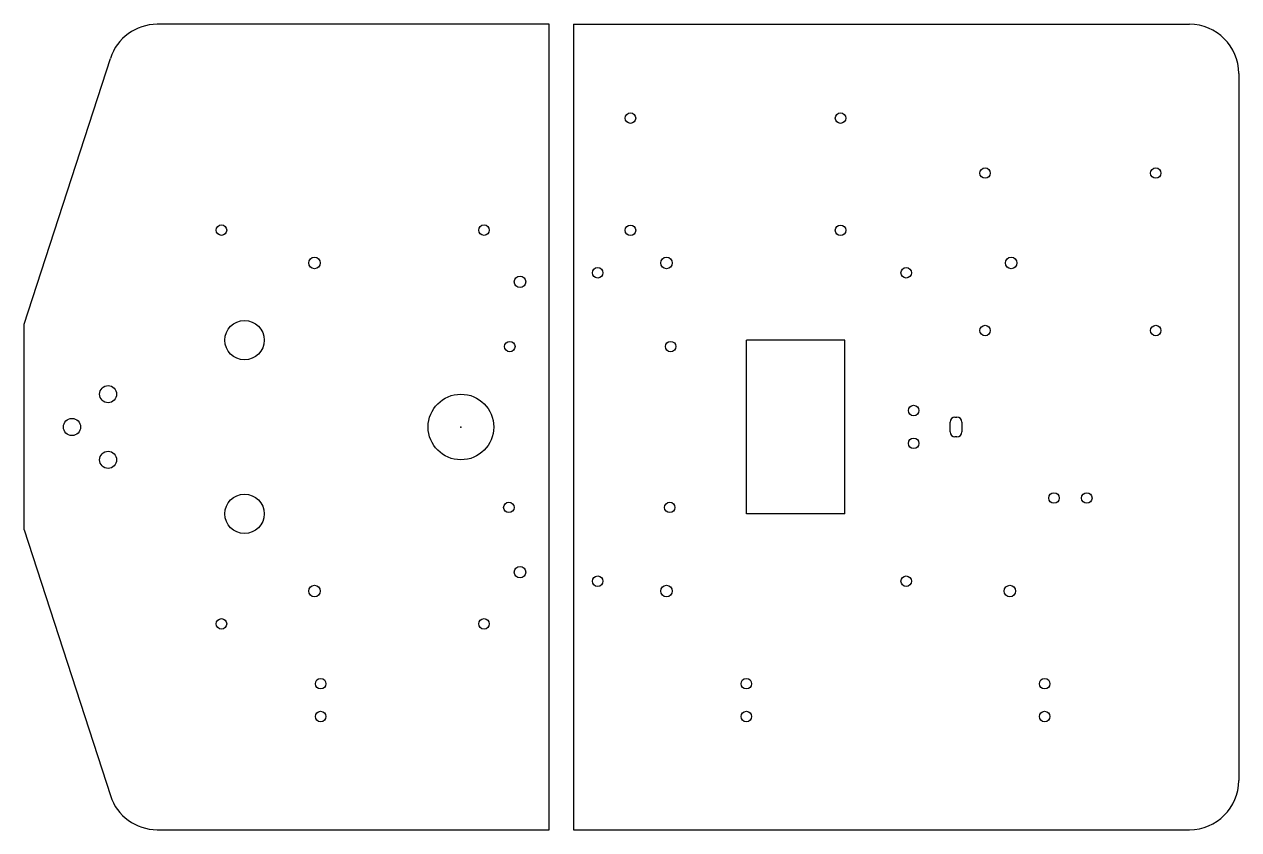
# Model space of a CAD drawing. Header units: millimetres. Extents: x 2379 to 2749, y 1485 to 1731.
import ezdxf

# ---------------------------------------------------------------- set-up
doc = ezdxf.new("R2010")
doc.units = ezdxf.units.MM
doc.header["$PDSIZE"] = -1

msp = doc.modelspace()

# ---------------------------------------------------------------- linework, layer by layer
at = {"color": 7, "linetype": 'Continuous'}
for p, q in [((2538.87, 1730.91), (2419.49, 1730.91)), ((2538.87, 1485.43), (2538.87, 1730.91)), ((2546.31, 1730.91), (2734, 1730.91)), ((2546.31, 1730.91), (2546.31, 1485.43)), ((2379, 1639.53), (2405.22, 1720.53)), ((2749, 1715.91), (2749, 1500.43)), ((2379, 1576.81), (2379, 1639.53)), ((2629, 1634.64), (2599, 1634.64)), ((2599, 1581.7), (2599, 1634.64)), ((2629, 1581.7), (2629, 1634.64)), ((2661.04, 1606.69), (2661.04, 1609.69)), ((2662.54, 1611.19), (2663.14, 1611.19)), ((2664.64, 1609.69), (2664.64, 1606.69)), ((2662.84, 1605.19), (2662.54, 1605.19)), ((2663.14, 1605.19), (2662.84, 1605.19)), ((2629, 1581.7), (2599, 1581.7)), ((2379, 1576.81), (2405.22, 1495.81)), ((2419.49, 1485.43), (2538.87, 1485.43)), ((2546.31, 1485.43), (2734, 1485.43))]:
    msp.add_line(p, q, dxfattribs=at)
for centre, radius in [((2563.68, 1702.32), 1.6), ((2627.68, 1702.32), 1.6), ((2671.72, 1685.56), 1.6), ((2723.72, 1685.56), 1.6), ((2439.07, 1668.17), 1.6), ((2519.07, 1668.17), 1.6), ((2563.68, 1668.12), 1.6), ((2627.68, 1668.12), 1.6), ((2467.41, 1658.17), 1.75), ((2574.66, 1658.17), 1.75), ((2679.66, 1658.17), 1.75), ((2530.04, 1652.42), 1.75), ((2553.7, 1655.17), 1.6), ((2647.7, 1655.17), 1.6), ((2446.11, 1634.64), 6), ((2671.72, 1637.56), 1.6), ((2723.72, 1637.56), 1.6), ((2526.92, 1632.67), 1.6), ((2575.92, 1632.67), 1.6), ((2404.53, 1618.17), 2.6), ((2512.03, 1608.17), 10), ((2649.96, 1613.19), 1.6), ((2393.53, 1608.17), 2.6), ((2649.96, 1603.19), 1.6), ((2404.53, 1598.17), 2.6), ((2446.11, 1581.7), 6), ((2692.72, 1586.52), 1.6), ((2702.72, 1586.52), 1.6), ((2526.65, 1583.67), 1.6), ((2575.65, 1583.67), 1.6), ((2530.04, 1563.92), 1.75), ((2553.7, 1561.17), 1.6), ((2647.7, 1561.17), 1.6), ((2467.41, 1558.17), 1.75), ((2574.66, 1558.17), 1.75), ((2679.29, 1558.17), 1.75), ((2439.07, 1548.17), 1.6), ((2519.07, 1548.17), 1.6), ((2469.29, 1529.93), 1.6), ((2599, 1529.93), 1.6), ((2689.88, 1529.93), 1.6), ((2469.29, 1519.93), 1.6), ((2599, 1519.93), 1.6), ((2689.88, 1519.93), 1.6)]:
    msp.add_circle(centre, radius, dxfattribs=at)
for centre, radius, start, end in [((2419.49, 1715.91), 15, 90, 162.0625), ((2734, 1715.91), 15, 0, 90), ((2662.54, 1609.69), 1.5, 90, 180), ((2663.14, 1609.69), 1.5, 0, 90), ((2662.54, 1606.69), 1.5, 180, 270), ((2663.14, 1606.69), 1.5, 270, 0), ((2734, 1500.43), 15, 270, 0), ((2419.49, 1500.43), 15, 197.9375, 270)]:
    msp.add_arc(centre, radius, start, end, dxfattribs=at)
msp.add_point((2512.03, 1608.17), dxfattribs=at)

doc.saveas('drawing.dxf')
